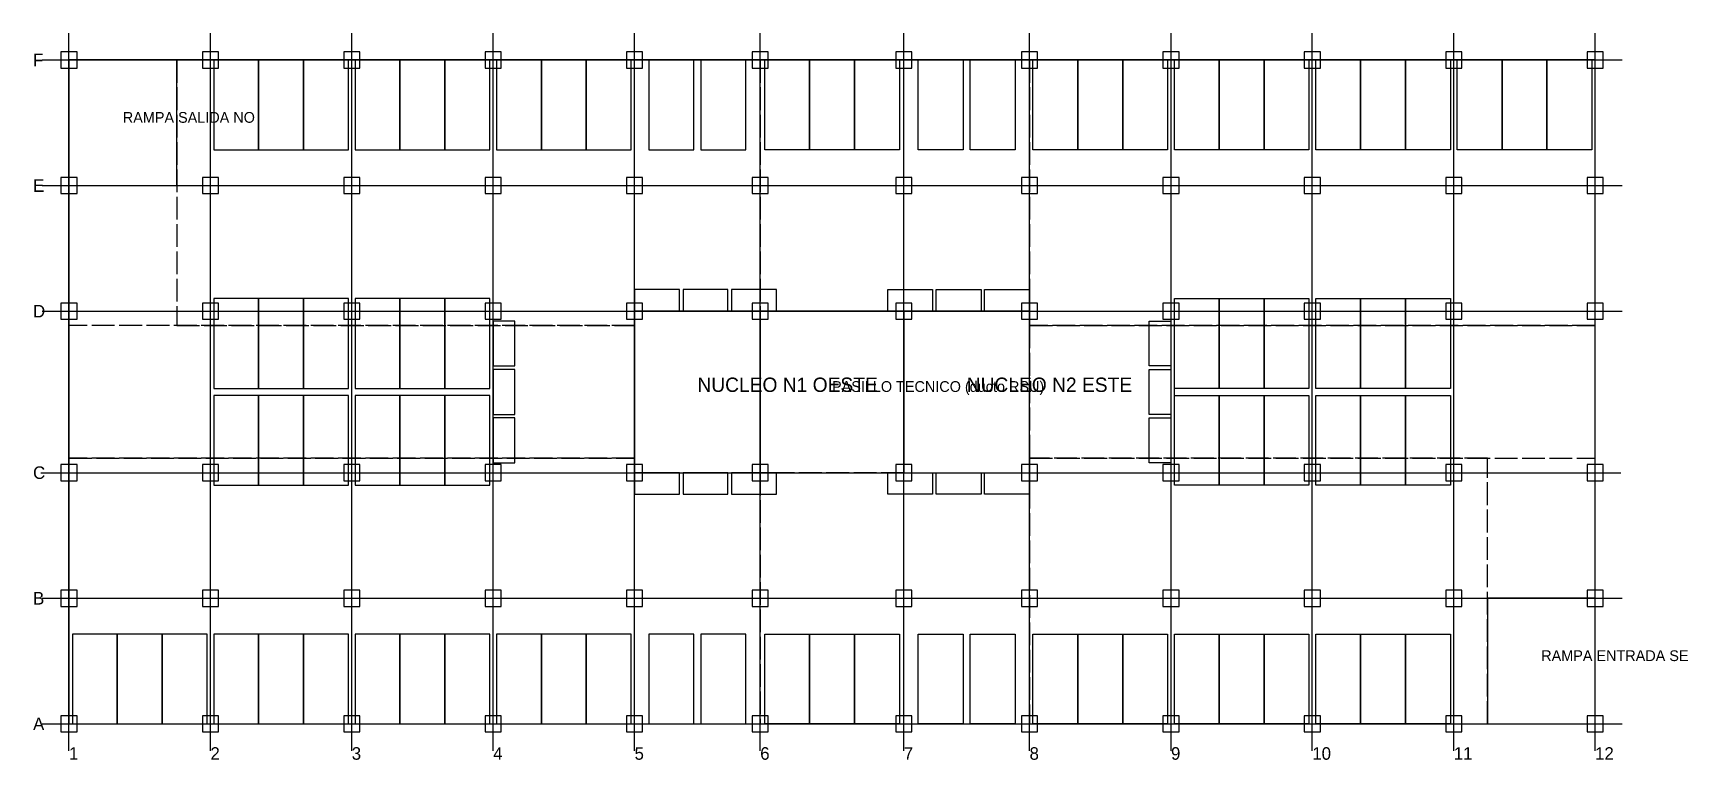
# Model space of a CAD drawing. Header units: metres. Extents: x 0.5 to 92.7, y 1 to 41.5.
import ezdxf

# ---------------------------------------------------------------- set-up
doc = ezdxf.new("R2010")
doc.units = ezdxf.units.M
doc.linetypes.add('DASHED', pattern=[1.524, 1.27, -0.254])
for name, color, linetype in [('TESIS-COCHERAS', 3, 'Continuous'), ('TESIS-EJES', 7, 'Continuous'), ('TESIS-GRILLA', 8, 'Continuous'), ('TESIS-HUELLA', 7, 'Continuous'), ('TESIS-NUCLEOS', 5, 'Continuous'), ('TESIS-PASILLO', 4, 'Continuous'), ('TESIS-PILARES', 2, 'Continuous'), ('TESIS-RAMPAS', 1, 'Continuous'), ('TESIS-ZONAS', 6, 'DASHED')]:
    doc.layers.add(name, color=color, linetype=linetype)

msp = doc.modelspace()

# ---------------------------------------------------------------- linework, layer by layer
at = {"layer": 'TESIS-COCHERAS'}
msp.add_line((64.065, 21.3), (64.065, 21.7), dxfattribs=at)
for points in [[(13.06, 40), (10.56, 40), (10.56, 35), (13.06, 35)], [(15.56, 40), (13.06, 40), (13.06, 35), (15.56, 35)], [(18.06, 40), (15.56, 40), (15.56, 35), (18.06, 35)], [(20.935, 40), (18.435, 40), (18.435, 35), (20.935, 35)], [(23.435, 40), (20.935, 40), (20.935, 35), (23.435, 35)], [(25.935, 40), (23.435, 40), (23.435, 35), (25.935, 35)], [(26.31, 35), (28.81, 35), (28.81, 40), (26.31, 40)], [(28.81, 35), (31.31, 35), (31.31, 40), (28.81, 40)], [(31.31, 35), (33.81, 35), (33.81, 40), (31.31, 40)], [(34.8, 35), (37.3, 35), (37.3, 40), (34.8, 40)], [(37.7, 35), (40.2, 35), (40.2, 40), (37.7, 40)], [(43.75, 35), (41.25, 35), (41.25, 40), (43.75, 40)], [(46.25, 35), (43.75, 35), (43.75, 40), (46.25, 40)], [(48.75, 35), (46.25, 35), (46.25, 40), (48.75, 40)], [(52.3, 35), (49.8, 35), (49.8, 40), (52.3, 40)], [(55.2, 35), (52.7, 35), (52.7, 40), (55.2, 40)], [(58.69, 35), (56.19, 35), (56.19, 40), (58.69, 40)], [(61.19, 35), (58.69, 35), (58.69, 40), (61.19, 40)], [(63.69, 35), (61.19, 35), (61.19, 40), (63.69, 40)], [(64.065, 40), (66.565, 40), (66.565, 35), (64.065, 35)], [(66.565, 40), (69.065, 40), (69.065, 35), (66.565, 35)], [(69.065, 40), (71.565, 40), (71.565, 35), (69.065, 35)], [(71.94, 40), (74.44, 40), (74.44, 35), (71.94, 35)], [(74.44, 40), (76.94, 40), (76.94, 35), (74.44, 35)], [(76.94, 40), (79.44, 40), (79.44, 35), (76.94, 35)], [(79.82, 40), (82.32, 40), (82.32, 35), (79.82, 35)], [(82.32, 40), (84.82, 40), (84.82, 35), (82.32, 35)], [(84.82, 40), (87.32, 40), (87.32, 35), (84.82, 35)], [(36.5, 26), (36.5, 27.2), (34, 27.2), (34, 26)], [(39.2, 26), (39.2, 27.2), (36.7, 27.2), (36.7, 26)], [(41.9, 26), (41.9, 27.2), (39.4, 27.2), (39.4, 26)], [(48.1, 26), (48.1, 27.2), (50.6, 27.2), (50.6, 26)], [(50.8, 26), (50.8, 27.2), (53.3, 27.2), (53.3, 26)], [(53.5, 26), (53.5, 27.2), (56, 27.2), (56, 26)], [(13.06, 26.7), (10.56, 26.7), (10.56, 21.7), (13.06, 21.7)], [(15.56, 26.7), (13.06, 26.7), (13.06, 21.7), (15.56, 21.7)], [(18.06, 26.7), (15.56, 26.7), (15.56, 21.7), (18.06, 21.7)], [(20.935, 26.7), (18.435, 26.7), (18.435, 21.7), (20.935, 21.7)], [(23.435, 26.7), (20.935, 26.7), (20.935, 21.7), (23.435, 21.7)], [(25.935, 26.7), (23.435, 26.7), (23.435, 21.7), (25.935, 21.7)], [(64.065, 26.7), (66.565, 26.7), (66.565, 21.7), (64.065, 21.7)], [(66.565, 26.7), (69.065, 26.7), (69.065, 21.7), (66.565, 21.7)], [(69.065, 26.7), (71.565, 26.7), (71.565, 21.7), (69.065, 21.7)], [(71.94, 26.7), (74.44, 26.7), (74.44, 21.7), (71.94, 21.7)], [(74.44, 26.7), (76.94, 26.7), (76.94, 21.7), (74.44, 21.7)], [(76.94, 26.7), (79.44, 26.7), (79.44, 21.7), (76.94, 21.7)], [(26.135, 22.95), (27.335, 22.95), (27.335, 25.45), (26.135, 25.45)], [(63.865, 22.95), (62.665, 22.95), (62.665, 25.45), (63.865, 25.45)], [(26.135, 20.25), (27.335, 20.25), (27.335, 22.75), (26.135, 22.75)], [(63.865, 20.25), (62.665, 20.25), (62.665, 22.75), (63.865, 22.75)], [(13.06, 21.3), (10.56, 21.3), (10.56, 16.3), (13.06, 16.3)], [(15.56, 21.3), (13.06, 21.3), (13.06, 16.3), (15.56, 16.3)], [(18.06, 21.3), (15.56, 21.3), (15.56, 16.3), (18.06, 16.3)], [(20.935, 21.3), (18.435, 21.3), (18.435, 16.3), (20.935, 16.3)], [(23.435, 21.3), (20.935, 21.3), (20.935, 16.3), (23.435, 16.3)], [(25.935, 21.3), (23.435, 21.3), (23.435, 16.3), (25.935, 16.3)], [(64.065, 21.3), (66.565, 21.3), (66.565, 16.3), (64.065, 16.3)], [(66.565, 21.3), (69.065, 21.3), (69.065, 16.3), (66.565, 16.3)], [(69.065, 21.3), (71.565, 21.3), (71.565, 16.3), (69.065, 16.3)], [(71.94, 21.3), (74.44, 21.3), (74.44, 16.3), (71.94, 16.3)], [(74.44, 21.3), (76.94, 21.3), (76.94, 16.3), (74.44, 16.3)], [(76.94, 21.3), (79.44, 21.3), (79.44, 16.3), (76.94, 16.3)], [(26.135, 17.55), (27.335, 17.55), (27.335, 20.05), (26.135, 20.05)], [(63.865, 17.55), (62.665, 17.55), (62.665, 20.05), (63.865, 20.05)], [(36.5, 15.8), (36.5, 17), (34, 17), (34, 15.8)], [(39.2, 15.8), (39.2, 17), (36.7, 17), (36.7, 15.8)], [(41.9, 15.8), (41.9, 17), (39.4, 17), (39.4, 15.8)], [(48.1, 15.8), (48.1, 17), (50.6, 17), (50.6, 15.8)], [(50.8, 15.8), (50.8, 17), (53.3, 17), (53.3, 15.8)], [(53.5, 15.8), (53.5, 17), (56, 17), (56, 15.8)], [(5.19, 8), (2.69, 8), (2.69, 3), (5.19, 3)], [(7.69, 8), (5.19, 8), (5.19, 3), (7.69, 3)], [(10.19, 8), (7.69, 8), (7.69, 3), (10.19, 3)], [(13.06, 8), (10.56, 8), (10.56, 3), (13.06, 3)], [(15.56, 8), (13.06, 8), (13.06, 3), (15.56, 3)], [(18.06, 8), (15.56, 8), (15.56, 3), (18.06, 3)], [(20.935, 8), (18.435, 8), (18.435, 3), (20.935, 3)], [(23.435, 8), (20.935, 8), (20.935, 3), (23.435, 3)], [(25.935, 8), (23.435, 8), (23.435, 3), (25.935, 3)], [(26.31, 3), (28.81, 3), (28.81, 8), (26.31, 8)], [(28.81, 3), (31.31, 3), (31.31, 8), (28.81, 8)], [(31.31, 3), (33.81, 3), (33.81, 8), (31.31, 8)], [(34.8, 3), (37.3, 3), (37.3, 8), (34.8, 8)], [(37.7, 3), (40.2, 3), (40.2, 8), (37.7, 8)], [(41.25, 8), (43.75, 8), (43.75, 3), (41.25, 3)], [(43.75, 8), (46.25, 8), (46.25, 3), (43.75, 3)], [(46.25, 8), (48.75, 8), (48.75, 3), (46.25, 3)], [(52.3, 3), (49.8, 3), (49.8, 8), (52.3, 8)], [(55.2, 3), (52.7, 3), (52.7, 8), (55.2, 8)], [(58.69, 3), (56.19, 3), (56.19, 8), (58.69, 8)], [(61.19, 3), (58.69, 3), (58.69, 8), (61.19, 8)], [(63.69, 3), (61.19, 3), (61.19, 8), (63.69, 8)], [(64.065, 8), (66.565, 8), (66.565, 3), (64.065, 3)], [(66.565, 8), (69.065, 8), (69.065, 3), (66.565, 3)], [(69.065, 8), (71.565, 8), (71.565, 3), (69.065, 3)], [(71.94, 8), (74.44, 8), (74.44, 3), (71.94, 3)], [(74.44, 8), (76.94, 8), (76.94, 3), (74.44, 3)], [(76.94, 8), (79.44, 8), (79.44, 3), (76.94, 3)]]:
    msp.add_lwpolyline(points, close=True, dxfattribs=at)
at = {"layer": 'TESIS-GRILLA'}
for p, q in [((2.5, 1.5), (2.5, 41.5)), ((10.38, 1.5), (10.38, 41.5)), ((18.25, 1.5), (18.25, 41.5)), ((26.13, 1.5), (26.13, 41.5)), ((34, 1.5), (34, 41.5)), ((41, 1.5), (41, 41.5)), ((49, 1.5), (49, 41.5)), ((56, 1.5), (56, 41.5)), ((63.88, 1.5), (63.88, 41.5)), ((71.75, 1.5), (71.75, 41.5)), ((79.63, 1.5), (79.63, 41.5)), ((87.5, 1.5), (87.5, 41.5)), ((1, 40), (89, 40)), ((1, 33), (89, 33)), ((1, 26), (89, 26)), ((0.93, 17), (88.93, 17)), ((1, 10), (89, 10)), ((1, 3), (89, 3))]:
    msp.add_line(p, q, dxfattribs=at)
at = {"layer": 'TESIS-HUELLA'}
msp.add_lwpolyline([(2.5, 3), (87.5, 3), (87.5, 40), (2.5, 40)], close=True, dxfattribs=at)
at = {"layer": 'TESIS-NUCLEOS'}
for points in [[(34, 17), (41, 17), (41, 26), (34, 26)], [(49, 17), (56, 17), (56, 26), (49, 26)]]:
    msp.add_lwpolyline(points, close=True, dxfattribs=at)
at = {"layer": 'TESIS-PASILLO'}
msp.add_lwpolyline([(41, 17), (49, 17), (49, 26), (41, 26)], close=True, dxfattribs=at)
at = {"layer": 'TESIS-PILARES'}
for points in [[(2.05, 39.55), (2.95, 39.55), (2.95, 40.45), (2.05, 40.45)], [(9.93, 39.55), (10.83, 39.55), (10.83, 40.45), (9.93, 40.45)], [(17.8, 39.55), (18.7, 39.55), (18.7, 40.45), (17.8, 40.45)], [(25.68, 39.55), (26.58, 39.55), (26.58, 40.45), (25.68, 40.45)], [(33.55, 39.55), (34.45, 39.55), (34.45, 40.45), (33.55, 40.45)], [(40.55, 39.55), (41.45, 39.55), (41.45, 40.45), (40.55, 40.45)], [(48.55, 39.55), (49.45, 39.55), (49.45, 40.45), (48.55, 40.45)], [(55.55, 39.55), (56.45, 39.55), (56.45, 40.45), (55.55, 40.45)], [(63.43, 39.55), (64.33, 39.55), (64.33, 40.45), (63.43, 40.45)], [(71.3, 39.55), (72.2, 39.55), (72.2, 40.45), (71.3, 40.45)], [(79.18, 39.55), (80.08, 39.55), (80.08, 40.45), (79.18, 40.45)], [(87.05, 39.55), (87.95, 39.55), (87.95, 40.45), (87.05, 40.45)], [(2.05, 32.55), (2.95, 32.55), (2.95, 33.45), (2.05, 33.45)], [(9.93, 32.55), (10.83, 32.55), (10.83, 33.45), (9.93, 33.45)], [(17.8, 32.55), (18.7, 32.55), (18.7, 33.45), (17.8, 33.45)], [(25.68, 32.55), (26.58, 32.55), (26.58, 33.45), (25.68, 33.45)], [(33.55, 32.55), (34.45, 32.55), (34.45, 33.45), (33.55, 33.45)], [(40.55, 32.55), (41.45, 32.55), (41.45, 33.45), (40.55, 33.45)], [(48.55, 32.55), (49.45, 32.55), (49.45, 33.45), (48.55, 33.45)], [(55.55, 32.55), (56.45, 32.55), (56.45, 33.45), (55.55, 33.45)], [(63.43, 32.55), (64.33, 32.55), (64.33, 33.45), (63.43, 33.45)], [(71.3, 32.55), (72.2, 32.55), (72.2, 33.45), (71.3, 33.45)], [(79.18, 32.55), (80.08, 32.55), (80.08, 33.45), (79.18, 33.45)], [(87.05, 32.55), (87.95, 32.55), (87.95, 33.45), (87.05, 33.45)], [(2.05, 25.55), (2.95, 25.55), (2.95, 26.45), (2.05, 26.45)], [(9.93, 25.55), (10.83, 25.55), (10.83, 26.45), (9.93, 26.45)], [(17.8, 25.55), (18.7, 25.55), (18.7, 26.45), (17.8, 26.45)], [(25.68, 25.55), (26.58, 25.55), (26.58, 26.45), (25.68, 26.45)], [(33.55, 25.55), (34.45, 25.55), (34.45, 26.45), (33.55, 26.45)], [(40.55, 25.55), (41.45, 25.55), (41.45, 26.45), (40.55, 26.45)], [(48.55, 25.55), (49.45, 25.55), (49.45, 26.45), (48.55, 26.45)], [(55.55, 25.55), (56.45, 25.55), (56.45, 26.45), (55.55, 26.45)], [(63.43, 25.55), (64.33, 25.55), (64.33, 26.45), (63.43, 26.45)], [(71.3, 25.55), (72.2, 25.55), (72.2, 26.45), (71.3, 26.45)], [(79.18, 25.55), (80.08, 25.55), (80.08, 26.45), (79.18, 26.45)], [(87.05, 25.55), (87.95, 25.55), (87.95, 26.45), (87.05, 26.45)], [(2.05, 16.55), (2.95, 16.55), (2.95, 17.45), (2.05, 17.45)], [(9.93, 16.55), (10.83, 16.55), (10.83, 17.45), (9.93, 17.45)], [(17.8, 16.55), (18.7, 16.55), (18.7, 17.45), (17.8, 17.45)], [(25.68, 16.55), (26.58, 16.55), (26.58, 17.45), (25.68, 17.45)], [(33.55, 16.55), (34.45, 16.55), (34.45, 17.45), (33.55, 17.45)], [(40.55, 16.55), (41.45, 16.55), (41.45, 17.45), (40.55, 17.45)], [(48.55, 16.55), (49.45, 16.55), (49.45, 17.45), (48.55, 17.45)], [(55.55, 16.55), (56.45, 16.55), (56.45, 17.45), (55.55, 17.45)], [(63.43, 16.55), (64.33, 16.55), (64.33, 17.45), (63.43, 17.45)], [(71.3, 16.55), (72.2, 16.55), (72.2, 17.45), (71.3, 17.45)], [(79.18, 16.55), (80.08, 16.55), (80.08, 17.45), (79.18, 17.45)], [(87.05, 16.55), (87.95, 16.55), (87.95, 17.45), (87.05, 17.45)], [(2.05, 9.55), (2.95, 9.55), (2.95, 10.45), (2.05, 10.45)], [(9.93, 9.55), (10.83, 9.55), (10.83, 10.45), (9.93, 10.45)], [(17.8, 9.55), (18.7, 9.55), (18.7, 10.45), (17.8, 10.45)], [(25.68, 9.55), (26.58, 9.55), (26.58, 10.45), (25.68, 10.45)], [(33.55, 9.55), (34.45, 9.55), (34.45, 10.45), (33.55, 10.45)], [(40.55, 9.55), (41.45, 9.55), (41.45, 10.45), (40.55, 10.45)], [(48.55, 9.55), (49.45, 9.55), (49.45, 10.45), (48.55, 10.45)], [(55.55, 9.55), (56.45, 9.55), (56.45, 10.45), (55.55, 10.45)], [(63.43, 9.55), (64.33, 9.55), (64.33, 10.45), (63.43, 10.45)], [(71.3, 9.55), (72.2, 9.55), (72.2, 10.45), (71.3, 10.45)], [(79.18, 9.55), (80.08, 9.55), (80.08, 10.45), (79.18, 10.45)], [(87.05, 9.55), (87.95, 9.55), (87.95, 10.45), (87.05, 10.45)], [(2.05, 2.55), (2.95, 2.55), (2.95, 3.45), (2.05, 3.45)], [(9.93, 2.55), (10.83, 2.55), (10.83, 3.45), (9.93, 3.45)], [(17.8, 2.55), (18.7, 2.55), (18.7, 3.45), (17.8, 3.45)], [(25.68, 2.55), (26.58, 2.55), (26.58, 3.45), (25.68, 3.45)], [(33.55, 2.55), (34.45, 2.55), (34.45, 3.45), (33.55, 3.45)], [(40.55, 2.55), (41.45, 2.55), (41.45, 3.45), (40.55, 3.45)], [(48.55, 2.55), (49.45, 2.55), (49.45, 3.45), (48.55, 3.45)], [(55.55, 2.55), (56.45, 2.55), (56.45, 3.45), (55.55, 3.45)], [(63.43, 2.55), (64.33, 2.55), (64.33, 3.45), (63.43, 3.45)], [(71.3, 2.55), (72.2, 2.55), (72.2, 3.45), (71.3, 3.45)], [(79.18, 2.55), (80.08, 2.55), (80.08, 3.45), (79.18, 3.45)], [(87.05, 2.55), (87.95, 2.55), (87.95, 3.45), (87.05, 3.45)]]:
    msp.add_lwpolyline(points, close=True, dxfattribs=at)
at = {"layer": 'TESIS-RAMPAS'}
for points in [[(2.5, 33), (8.5, 33), (8.5, 40), (2.5, 40)], [(81.5, 3), (87.5, 3), (87.5, 10), (81.5, 10)]]:
    msp.add_lwpolyline(points, close=True, dxfattribs=at)
at = {"layer": 'TESIS-ZONAS'}
for points in [[(8.5, 25.2), (34, 25.2), (34, 40), (8.5, 40)], [(41, 26), (49, 26), (49, 40), (41, 40)], [(56, 25.2), (87.5, 25.2), (87.5, 40), (56, 40)], [(2.5, 17.8), (34, 17.8), (34, 25.2), (2.5, 25.2)], [(56, 17.8), (87.5, 17.8), (87.5, 25.2), (56, 25.2)], [(2.5, 3), (34, 3), (34, 17.8), (2.5, 17.8)], [(56, 3), (81.5, 3), (81.5, 17.8), (56, 17.8)], [(41, 3), (49, 3), (49, 17), (41, 17)]]:
    msp.add_lwpolyline(points, close=True, dxfattribs=at)

# ---------------------------------------------------------------- texts
at = {"layer": 'TESIS-EJES'}
for s, p in [('F', (0.5, 39.65)), ('E', (0.5, 32.65)), ('D', (0.5, 25.65)), ('C', (0.5, 16.65)), ('B', (0.5, 9.65)), ('A', (0.5, 2.65)), ('1', (2.5, 1)), ('2', (10.38, 1)), ('3', (18.25, 1)), ('4', (26.13, 1)), ('5', (34, 1)), ('6', (41, 1)), ('7', (49, 1)), ('8', (56, 1)), ('9', (63.88, 1)), ('10', (71.75, 1)), ('11', (79.63, 1)), ('12', (87.5, 1))]:
    msp.add_text(s, height=0.7, dxfattribs=at).set_placement(p)
at = {"layer": 'TESIS-NUCLEOS'}
for s, p in [('NUCLEO N1 OESTE', (37.5, 21.5)), ('NUCLEO N2 ESTE', (52.5, 21.5))]:
    msp.add_text(s, height=0.8, dxfattribs=at).set_placement(p)
at = {"layer": 'TESIS-PASILLO'}
msp.add_text('PASILLO TECNICO (ducto RSU)', height=0.6, dxfattribs=at).set_placement((45, 21.5))
at = {"layer": 'TESIS-RAMPAS'}
for s, p in [('RAMPA SALIDA NO', (5.5, 36.5)), ('RAMPA ENTRADA SE', (84.5, 6.5))]:
    msp.add_text(s, height=0.6, dxfattribs=at).set_placement(p)

doc.saveas('drawing.dxf')
